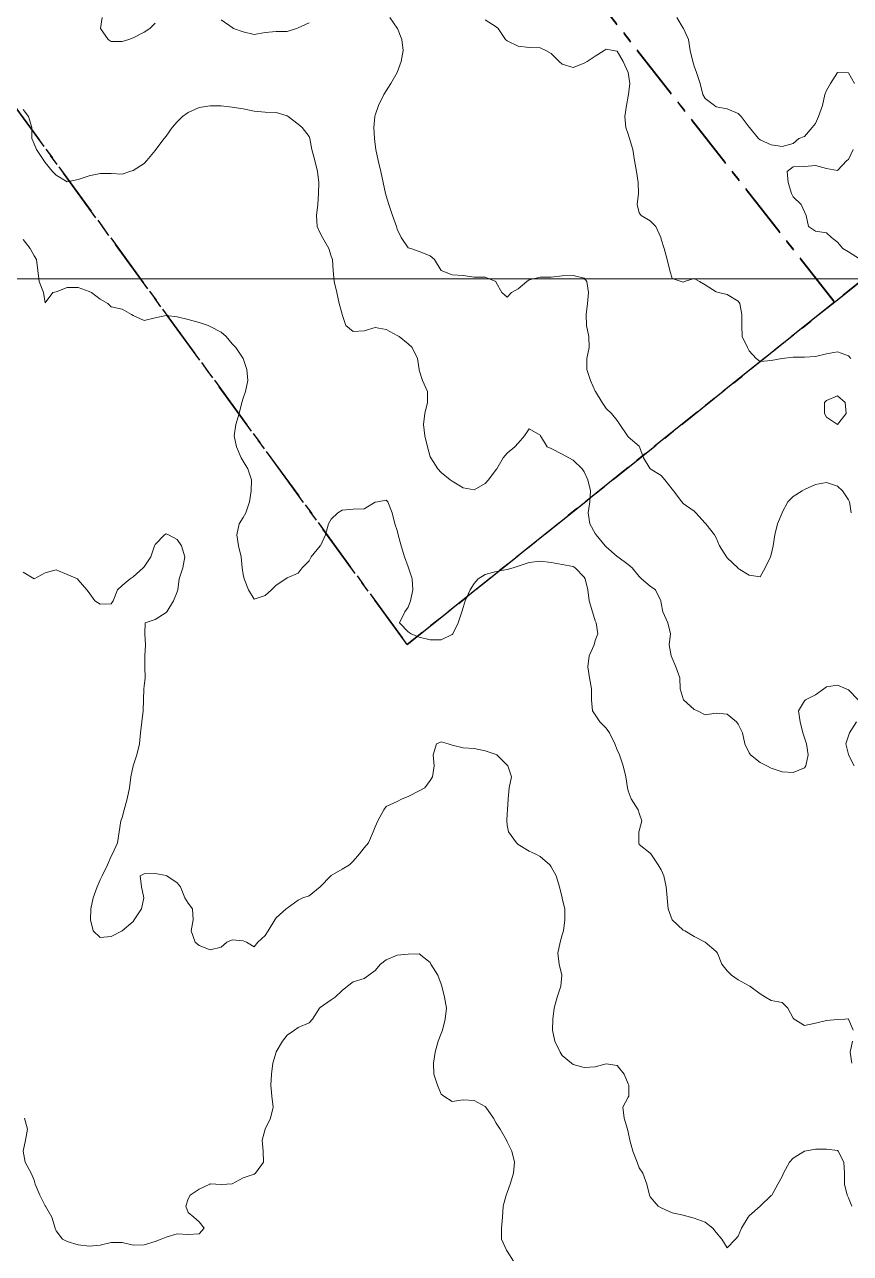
# Model space of a CAD drawing. Header units: centimetres. Extents: x 0 to 642158, y -847 to 649707.
# Drawn here: x 616998.3 to 617035.8, y 620243.1 to 620298.9 of the extents above; entities that cross this region are included whole.
import ezdxf

# ---------------------------------------------------------------- set-up
doc = ezdxf.new("R2010")
doc.units = ezdxf.units.CM
doc.header["$MEASUREMENT"] = 0
doc.linetypes.add('CENTERX2', pattern=[4, 2.5, -0.5, 0.5, -0.5])
doc.layers.add('MEV_grille', color=254, linetype='Continuous', lineweight=9)
doc.layers.add('WAL_topographie 0.5', color=253, linetype='Continuous', lineweight=20)
doc.layers.add('SPW_parcellaire cadastral', color=7, linetype='CENTERX2', lineweight=25, true_color=0xff0542)

# ---------------------------------------------------------------- blocks, each defined once
blk = doc.blocks.new('*U114')
at = {"layer": 'MEV_grille', "transparency": 33554687}
blk.add_lwpolyline([(-1338.461, 0), (1338.461, 0)], dxfattribs=at)
blk = doc.blocks.new('*U115')
at = {"layer": 'MEV_grille', "color": 0, "linetype": 'ByBlock', "lineweight": -2, "transparency": 16777216}
blk.add_blockref('*U114', (0, -2100), dxfattribs=at)

msp = doc.modelspace()

# ---------------------------------------------------------------- linework, layer by layer
at = {"layer": 'SPW_parcellaire cadastral'}
for points in [[(617146.257, 620375.609), (617171.917, 620342.183), (617234.747, 620260.301), (617106.707, 620158.882), (617115.103, 620149.589), (617064.759, 620106.478), (617053.863, 620117.239), (616968.009, 620182.814), (616937.386, 620218.037), (616956.282, 620268.99), (616938.408, 620293.768), (616934.252, 620317.224), (616964.517, 620340.941), (617015.701, 620270.757), (617035.118, 620286.317), (617053.068, 620300.715), (617070.714, 620314.879), (617111.129, 620347.351), (617146.257, 620375.609)], [(617053.068, 620300.715), (617035.118, 620286.317), (616981.735, 620354.446), (616997.565, 620366.866), (617053.068, 620300.715)], [(616964.517, 620340.941), (616981.735, 620354.446), (617035.118, 620286.317), (617015.701, 620270.757), (616964.517, 620340.941)]]:
    msp.add_lwpolyline(points, dxfattribs=at)
at = {"layer": 'WAL_topographie 0.5'}
for points in [[(617001.836, 620299.25), (617001.764, 620298.75), (617002.108, 620298.25), (617002.25, 620298.162), (617002.75, 620298.15), (617003.053, 620298.25), (617003.25, 620298.318), (617003.75, 620298.577), (617004, 620298.75), (617004.25, 620298.981)], [(617007.25, 620299.146), (617007.75, 620298.788), (617007.806, 620298.75), (617008.25, 620298.593), (617008.75, 620298.472), (617009.25, 620298.557), (617009.75, 620298.607), (617010.25, 620298.614), (617010.675, 620298.75), (617010.75, 620298.771), (617011.25, 620299)], [(617014.918, 620299.25), (617015.25, 620298.763), (617015.256, 620298.75), (617015.463, 620298.25), (617015.524, 620297.75), (617015.427, 620297.25), (617015.253, 620296.75), (617015.25, 620296.744), (617014.957, 620296.25), (617014.75, 620295.915), (617014.634, 620295.75), (617014.395, 620295.25), (617014.25, 620294.803), (617014.23, 620294.75), (617014.182, 620294.25), (617014.22, 620293.75), (617014.25, 620293.477), (617014.274, 620293.25), (617014.38, 620292.75), (617014.509, 620292.25), (617014.604, 620291.75), (617014.714, 620291.25), (617014.75, 620291.144), (617014.873, 620290.75), (617015.038, 620290.25), (617015.211, 620289.75), (617015.25, 620289.634), (617015.432, 620289.25), (617015.75, 620288.787), (617015.87, 620288.75), (617016.25, 620288.616), (617016.75, 620288.422), (617016.945, 620288.25), (617017.25, 620287.75), (617017.25, 620287.75), (617017.75, 620287.56), (617018.25, 620287.523), (617018.75, 620287.443), (617019.25, 620287.445), (617019.726, 620287.25), (617019.75, 620287.213), (617020.01, 620286.75), (617020.25, 620286.541), (617020.445, 620286.75), (617020.75, 620286.921), (617021.133, 620287.25), (617021.25, 620287.332), (617021.75, 620287.448), (617022.25, 620287.457), (617022.75, 620287.516), (617023.25, 620287.521), (617023.75, 620287.406), (617023.861, 620287.25), (617023.943, 620286.75), (617023.899, 620286.25), (617023.836, 620285.75), (617023.858, 620285.25), (617023.953, 620284.75), (617023.965, 620284.25), (617023.873, 620283.75), (617023.864, 620283.25), (617024.034, 620282.75), (617024.25, 620282.275), (617024.263, 620282.25), (617024.568, 620281.75), (617024.75, 620281.487), (617024.983, 620281.25), (617025.25, 620280.936), (617025.37, 620280.75), (617025.708, 620280.25), (617025.75, 620280.201), (617026.25, 620279.767), (617026.266, 620279.75), (617026.444, 620279.25), (617026.738, 620278.75), (617026.75, 620278.742), (617027.25, 620278.435), (617027.404, 620278.25), (617027.75, 620277.814), (617027.81, 620277.75), (617028.178, 620277.25), (617028.25, 620277.174), (617028.75, 620276.819), (617028.825, 620276.75), (617029.25, 620276.281), (617029.273, 620276.25), (617029.665, 620275.75), (617029.75, 620275.611), (617029.888, 620275.25), (617030.208, 620274.75), (617030.25, 620274.703), (617030.722, 620274.25), (617030.75, 620274.219), (617031.25, 620273.919), (617031.75, 620273.838), (617031.964, 620274.25), (617032.212, 620274.75), (617032.25, 620274.85), (617032.337, 620275.25), (617032.403, 620275.75), (617032.526, 620276.25), (617032.743, 620276.75), (617032.75, 620276.765), (617033.006, 620277.25), (617033.25, 620277.49), (617033.654, 620277.75), (617033.75, 620277.806), (617034.25, 620278.027), (617034.75, 620278.121), (617035.25, 620277.962), (617035.483, 620277.75), (617035.75, 620277.341), (617035.797, 620277.25), (617035.877, 620276.75)], [(617019.25, 620299.142), (617019.75, 620298.826), (617019.832, 620298.75), (617020.177, 620298.25), (617020.25, 620298.191), (617020.75, 620297.944), (617021.25, 620297.877), (617021.75, 620297.871), (617022, 620297.75), (617022.25, 620297.607), (617022.614, 620297.25), (617022.75, 620297.118), (617023.25, 620296.98), (617023.75, 620297.174), (617023.878, 620297.25), (617024.25, 620297.488), (617024.66, 620297.75), (617024.75, 620297.802), (617025.068, 620297.75), (617025.25, 620297.714), (617025.518, 620297.25), (617025.75, 620296.75), (617025.75, 620296.75), (617025.823, 620296.25), (617025.764, 620295.75), (617025.75, 620295.667), (617025.668, 620295.25), (617025.592, 620294.75), (617025.643, 620294.25), (617025.75, 620293.943), (617025.809, 620293.75), (617025.95, 620293.25), (617026.038, 620292.75), (617026.117, 620292.25), (617026.198, 620291.75), (617026.215, 620291.25), (617026.156, 620290.75), (617026.25, 620290.369), (617026.341, 620290.25), (617026.75, 620290.013), (617026.995, 620289.75), (617027.229, 620289.25), (617027.25, 620289.171), (617027.379, 620288.75), (617027.511, 620288.25), (617027.631, 620287.75), (617027.75, 620287.386), (617028.159, 620287.25), (617028.25, 620287.229), (617028.309, 620287.25), (617028.75, 620287.386), (617028.992, 620287.25), (617029.25, 620287.099), (617029.75, 620286.777), (617029.855, 620286.75), (617030.25, 620286.656), (617030.75, 620286.355), (617030.812, 620286.25), (617030.915, 620285.75), (617030.906, 620285.25), (617030.93, 620284.75), (617031.161, 620284.25), (617031.25, 620284.109), (617031.561, 620283.75), (617031.75, 620283.623), (617032.25, 620283.659), (617032.725, 620283.75), (617032.75, 620283.755), (617033.25, 620283.822), (617033.75, 620283.815), (617034.25, 620283.849), (617034.75, 620283.969), (617035.25, 620284.056), (617035.75, 620283.875), (617035.865, 620283.75)], [(617027.956, 620299.25), (617028.25, 620298.762), (617028.259, 620298.75), (617028.489, 620298.25), (617028.568, 620297.75), (617028.679, 620297.25), (617028.75, 620297.031), (617028.844, 620296.75), (617029.017, 620296.25), (617029.135, 620295.75), (617029.25, 620295.567), (617029.672, 620295.25), (617029.75, 620295.181), (617030.25, 620295.09), (617030.75, 620294.884), (617030.877, 620294.75), (617031.25, 620294.261), (617031.258, 620294.25), (617031.665, 620293.75), (617031.75, 620293.686), (617032.25, 620293.458), (617032.75, 620293.391), (617033.25, 620293.529), (617033.5, 620293.75), (617033.75, 620293.836), (617034.1, 620294.25), (617034.25, 620294.424), (617034.391, 620294.75), (617034.573, 620295.25), (617034.681, 620295.75), (617034.75, 620295.931), (617034.936, 620296.25), (617035.25, 620296.75), (617035.25, 620296.75), (617035.25, 620296.75), (617035.75, 620296.727), (617036.031, 620296.25)], [(616998.25, 620295.07), (616998.485, 620294.75), (616998.637, 620294.25), (616998.639, 620293.75), (616998.75, 620293.507), (616998.854, 620293.25), (616999.191, 620292.75), (616999.25, 620292.663), (616999.589, 620292.25), (616999.75, 620292.081), (617000.25, 620291.787), (617000.75, 620291.88), (617001.25, 620292.06), (617001.75, 620292.165), (617002.25, 620292.157), (617002.75, 620292.132), (617003.09, 620292.25), (617003.25, 620292.292), (617003.75, 620292.618), (617003.869, 620292.75), (617004.25, 620293.21), (617004.279, 620293.25), (617004.665, 620293.75), (617004.75, 620293.857), (617005.017, 620294.25), (617005.25, 620294.508), (617005.496, 620294.75), (617005.75, 620294.927), (617006.25, 620295.152), (617006.75, 620295.239), (617007.25, 620295.229), (617007.75, 620295.173), (617008.25, 620295.09), (617008.75, 620294.994), (617009.25, 620294.943), (617009.75, 620294.931), (617010.25, 620294.775), (617010.29, 620294.75), (617010.75, 620294.396), (617010.929, 620294.25), (617011.25, 620293.844), (617011.28, 620293.75), (617011.375, 620293.25), (617011.501, 620292.75), (617011.632, 620292.25), (617011.689, 620291.75), (617011.676, 620291.25), (617011.642, 620290.75), (617011.586, 620290.25), (617011.617, 620289.75), (617011.75, 620289.445), (617011.856, 620289.25), (617012.148, 620288.75), (617012.25, 620288.408), (617012.309, 620288.25), (617012.341, 620287.75), (617012.381, 620287.25), (617012.498, 620286.75), (617012.617, 620286.25), (617012.75, 620285.764), (617012.754, 620285.75), (617012.908, 620285.25), (617013.25, 620284.976), (617013.75, 620285.017), (617014.25, 620285.157), (617014.75, 620285.079), (617015.25, 620284.805), (617015.33, 620284.75), (617015.75, 620284.429), (617015.927, 620284.25), (617016.168, 620283.75), (617016.241, 620283.25), (617016.25, 620283.218), (617016.404, 620282.75), (617016.618, 620282.25), (617016.621, 620281.75), (617016.497, 620281.25), (617016.446, 620280.75), (617016.506, 620280.25), (617016.625, 620279.75), (617016.75, 620279.292), (617016.774, 620279.25), (617017.087, 620278.75), (617017.25, 620278.576), (617017.655, 620278.25), (617017.75, 620278.187), (617018.25, 620277.888), (617018.75, 620277.791), (617019.25, 620278.077), (617019.403, 620278.25), (617019.75, 620278.717), (617019.769, 620278.75), (617020.065, 620279.25), (617020.25, 620279.448), (617020.587, 620279.75), (617020.75, 620279.917), (617021.029, 620280.25), (617021.25, 620280.564), (617021.75, 620280.27), (617021.758, 620280.25), (617022.068, 620279.75), (617022.25, 620279.661), (617022.75, 620279.411), (617023.054, 620279.25), (617023.25, 620279.144), (617023.659, 620278.75), (617023.75, 620278.61), (617023.906, 620278.25), (617024.025, 620277.75), (617024.009, 620277.25), (617023.925, 620276.75), (617024.002, 620276.25), (617024.25, 620275.806), (617024.286, 620275.75), (617024.696, 620275.25), (617024.75, 620275.196), (617025.25, 620274.763), (617025.273, 620274.75), (617025.75, 620274.403), (617025.923, 620274.25), (617026.25, 620273.858), (617026.351, 620273.75), (617026.75, 620273.41), (617026.986, 620273.25), (617027.225, 620272.75), (617027.25, 620272.641), (617027.316, 620272.25), (617027.553, 620271.75), (617027.666, 620271.25), (617027.606, 620270.75), (617027.704, 620270.25), (617027.75, 620270.136), (617027.913, 620269.75), (617028.094, 620269.25), (617028.111, 620268.75), (617028.25, 620268.292), (617028.264, 620268.25), (617028.75, 620267.812), (617028.893, 620267.75), (617029.25, 620267.576), (617029.75, 620267.64), (617030.25, 620267.6), (617030.672, 620267.25), (617030.75, 620267.143), (617030.935, 620266.75), (617031.044, 620266.25), (617031.25, 620265.838), (617031.298, 620265.75), (617031.75, 620265.404), (617032.048, 620265.25), (617032.25, 620265.146), (617032.75, 620264.987), (617033.25, 620264.945), (617033.75, 620265.157), (617033.819, 620265.25), (617033.926, 620265.75), (617033.841, 620266.25), (617033.75, 620266.531), (617033.68, 620266.75), (617033.568, 620267.25), (617033.488, 620267.75), (617033.75, 620268.207), (617033.797, 620268.25), (617034.25, 620268.476), (617034.63, 620268.75), (617034.75, 620268.837), (617035.25, 620268.92), (617035.655, 620268.75), (617035.75, 620268.709), (617036.203, 620268.25)], [(617035.974, 620293.25), (617035.75, 620292.797), (617035.683, 620292.75), (617035.25, 620292.292), (617034.75, 620292.391), (617034.25, 620292.529), (617033.75, 620292.476), (617033.25, 620292.458), (617032.972, 620292.25), (617033.019, 620291.75), (617033.172, 620291.25), (617033.25, 620291.099), (617033.599, 620290.75), (617033.75, 620290.425), (617033.835, 620290.25), (617033.946, 620289.75), (617034.25, 620289.538), (617034.75, 620289.46), (617034.982, 620289.25), (617035.25, 620289.033), (617035.507, 620288.75), (617035.75, 620288.597), (617036.25, 620288.289)], [(616998.25, 620289.163), (616998.561, 620288.75), (616998.75, 620288.422), (616998.854, 620288.25), (616998.919, 620287.75), (616998.983, 620287.25), (616999.174, 620286.75), (616999.25, 620286.288), (616999.603, 620286.75), (616999.75, 620286.784), (617000.25, 620286.981), (617000.75, 620286.98), (617001.25, 620286.802), (617001.359, 620286.75), (617001.75, 620286.455), (617002.091, 620286.25), (617002.25, 620286.101), (617002.75, 620286), (617003.175, 620285.75), (617003.25, 620285.709), (617003.75, 620285.478), (617004.25, 620285.61), (617004.75, 620285.712), (617005.25, 620285.65), (617005.75, 620285.522), (617006.25, 620285.391), (617006.659, 620285.25), (617006.75, 620285.212), (617007.25, 620284.951), (617007.479, 620284.75), (617007.75, 620284.417), (617007.912, 620284.25), (617008.25, 620283.75), (617008.25, 620283.75), (617008.409, 620283.25), (617008.454, 620282.75), (617008.355, 620282.25), (617008.25, 620281.961), (617008.192, 620281.75), (617008.064, 620281.25), (617007.909, 620280.75), (617007.846, 620280.25), (617007.939, 620279.75), (617008.15, 620279.25), (617008.25, 620279.091), (617008.462, 620278.75), (617008.631, 620278.25), (617008.604, 620277.75), (617008.537, 620277.25), (617008.367, 620276.75), (617008.25, 620276.533), (617008.071, 620276.25), (617007.965, 620275.75), (617008.034, 620275.25), (617008.151, 620274.75), (617008.209, 620274.25), (617008.25, 620273.945), (617008.294, 620273.75), (617008.497, 620273.25), (617008.75, 620272.828), (617009.25, 620272.983), (617009.53, 620273.25), (617009.75, 620273.464), (617010.194, 620273.75), (617010.25, 620273.798), (617010.75, 620274.011), (617010.933, 620274.25), (617011.25, 620274.567), (617011.336, 620274.75), (617011.75, 620275.241), (617011.757, 620275.25), (617011.987, 620275.75), (617012.122, 620276.25), (617012.25, 620276.45), (617012.545, 620276.75), (617012.75, 620276.869), (617013.25, 620276.906), (617013.75, 620276.925), (617014.25, 620277.226), (617014.35, 620277.25), (617014.75, 620277.323), (617014.815, 620277.25), (617015.019, 620276.75), (617015.143, 620276.25), (617015.25, 620275.937), (617015.292, 620275.75), (617015.429, 620275.25), (617015.581, 620274.75), (617015.75, 620274.285), (617015.761, 620274.25), (617015.924, 620273.75), (617015.965, 620273.25), (617015.859, 620272.75), (617015.75, 620272.458), (617015.589, 620272.25), (617015.345, 620271.75), (617015.75, 620271.345), (617015.888, 620271.25), (617016.25, 620271.104), (617016.75, 620270.977), (617017.25, 620270.97), (617017.75, 620271.221), (617017.771, 620271.25), (617018.013, 620271.75), (617018.179, 620272.25), (617018.25, 620272.446), (617018.344, 620272.75), (617018.57, 620273.25), (617018.75, 620273.538), (617018.933, 620273.75), (617019.25, 620273.949), (617019.75, 620274.082), (617020.25, 620274.169), (617020.523, 620274.25), (617020.75, 620274.323), (617021.25, 620274.487), (617021.75, 620274.546), (617022.25, 620274.486), (617022.75, 620274.404), (617023.25, 620274.302), (617023.333, 620274.25), (617023.75, 620273.824), (617023.795, 620273.75), (617023.91, 620273.25), (617023.977, 620272.75), (617024.128, 620272.25), (617024.25, 620271.844), (617024.29, 620271.75), (617024.362, 620271.25), (617024.25, 620270.953), (617024.196, 620270.75), (617023.978, 620270.25), (617023.911, 620269.75), (617023.985, 620269.25), (617024.078, 620268.75), (617024.071, 620268.25), (617024.123, 620267.75), (617024.25, 620267.572), (617024.464, 620267.25), (617024.75, 620266.958), (617024.897, 620266.75), (617025.145, 620266.25), (617025.25, 620265.985), (617025.346, 620265.75), (617025.522, 620265.25), (617025.633, 620264.75), (617025.716, 620264.25), (617025.75, 620264.118), (617025.886, 620263.75), (617026.201, 620263.25), (617026.25, 620263.098), (617026.366, 620262.75), (617026.25, 620262.306), (617026.235, 620262.25), (617026.223, 620261.75), (617026.25, 620261.683), (617026.75, 620261.284), (617026.774, 620261.25), (617027.112, 620260.75), (617027.25, 620260.522), (617027.369, 620260.25), (617027.47, 620259.75), (617027.515, 620259.25), (617027.569, 620258.75), (617027.75, 620258.25), (617027.75, 620258.25), (617028.25, 620257.787), (617028.326, 620257.75), (617028.75, 620257.5), (617029.25, 620257.25), (617029.25, 620257.25), (617029.75, 620256.826), (617029.802, 620256.75), (617030, 620256.25), (617030.25, 620255.939), (617030.437, 620255.75), (617030.75, 620255.538), (617031.25, 620255.26), (617031.274, 620255.25), (617031.75, 620254.893), (617031.992, 620254.75), (617032.25, 620254.595), (617032.75, 620254.496), (617033.005, 620254.25), (617033.25, 620253.785), (617033.285, 620253.75), (617033.75, 620253.463), (617034.25, 620253.564), (617034.75, 620253.69), (617035.25, 620253.73), (617035.583, 620253.75), (617035.75, 620253.76), (617035.763, 620253.75), (617035.973, 620253.25)], [(617035.646, 620281.25), (617035.25, 620280.756), (617034.75, 620281.097), (617034.668, 620281.25), (617034.668, 620281.75), (617034.75, 620281.848), (617035.25, 620282.056), (617035.609, 620281.75), (617035.646, 620281.25)], [(616998.25, 620274.05), (616998.75, 620273.75), (616999.25, 620274.016), (616999.75, 620274.156), (617000.25, 620273.945), (617000.712, 620273.75), (617000.75, 620273.7), (617001.147, 620273.25), (617001.25, 620273.104), (617001.507, 620272.75), (617001.75, 620272.596), (617002.25, 620272.61), (617002.337, 620272.75), (617002.531, 620273.25), (617002.75, 620273.437), (617003.107, 620273.75), (617003.25, 620273.831), (617003.706, 620274.25), (617003.75, 620274.292), (617004.051, 620274.75), (617004.221, 620275.25), (617004.25, 620275.307), (617004.672, 620275.75), (617004.75, 620275.787), (617004.852, 620275.75), (617005.25, 620275.531), (617005.439, 620275.25), (617005.596, 620274.75), (617005.508, 620274.25), (617005.342, 620273.75), (617005.276, 620273.25), (617005.25, 620273.154), (617005.089, 620272.75), (617004.773, 620272.25), (617004.75, 620272.218), (617004.25, 620271.907), (617003.792, 620271.75), (617003.783, 620271.25), (617003.812, 620270.75), (617003.772, 620270.25), (617003.776, 620269.75), (617003.789, 620269.25), (617003.75, 620268.875), (617003.738, 620268.75), (617003.715, 620268.25), (617003.708, 620267.75), (617003.641, 620267.25), (617003.588, 620266.75), (617003.538, 620266.25), (617003.415, 620265.75), (617003.25, 620265.25), (617003.25, 620265.25), (617003.149, 620264.75), (617003.076, 620264.25), (617002.98, 620263.75), (617002.847, 620263.25), (617002.75, 620262.913), (617002.692, 620262.75), (617002.613, 620262.25), (617002.537, 620261.75), (617002.304, 620261.25), (617002.25, 620261.152), (617002.078, 620260.75), (617001.847, 620260.25), (617001.75, 620260.069), (617001.615, 620259.75), (617001.432, 620259.25), (617001.326, 620258.75), (617001.316, 620258.25), (617001.425, 620257.75), (617001.75, 620257.448), (617002.25, 620257.504), (617002.75, 620257.75), (617002.75, 620257.75), (617003.25, 620258.182), (617003.301, 620258.25), (617003.634, 620258.75), (617003.731, 620259.25), (617003.629, 620259.75), (617003.573, 620260.25), (617003.75, 620260.343), (617004.25, 620260.357), (617004.75, 620260.264), (617004.781, 620260.25), (617005.25, 620259.937), (617005.395, 620259.75), (617005.601, 620259.25), (617005.75, 620259.007), (617005.946, 620258.75), (617005.981, 620258.25), (617005.879, 620257.75), (617006.059, 620257.25), (617006.25, 620257.095), (617006.75, 620256.891), (617007.25, 620257.011), (617007.5, 620257.25), (617007.75, 620257.354), (617008.25, 620257.306), (617008.404, 620257.25), (617008.75, 620257.025), (617008.917, 620257.25), (617009.25, 620257.54), (617009.385, 620257.75), (617009.683, 620258.25), (617009.75, 620258.341), (617010.2, 620258.75), (617010.25, 620258.786), (617010.75, 620259.152), (617010.964, 620259.25), (617011.25, 620259.352), (617011.74, 620259.75), (617011.75, 620259.756), (617012.225, 620260.25), (617012.25, 620260.274), (617012.75, 620260.561), (617013.08, 620260.75), (617013.25, 620260.926), (617013.532, 620261.25), (617013.75, 620261.526), (617013.94, 620261.75), (617014.162, 620262.25), (617014.25, 620262.482), (617014.365, 620262.75), (617014.633, 620263.25), (617014.75, 620263.409), (617015.25, 620263.627), (617015.481, 620263.75), (617015.75, 620263.864), (617016.25, 620264.116), (617016.5, 620264.25), (617016.75, 620264.592), (617016.852, 620264.75), (617016.935, 620265.25), (617016.881, 620265.75), (617017.031, 620266.25), (617017.25, 620266.342), (617017.568, 620266.25), (617017.75, 620266.194), (617018.25, 620266.073), (617018.75, 620266.037), (617019.25, 620265.94), (617019.75, 620265.769), (617019.775, 620265.75), (617020.25, 620265.281), (617020.275, 620265.25), (617020.441, 620264.75), (617020.343, 620264.25), (617020.296, 620263.75), (617020.267, 620263.25), (617020.25, 620263.072), (617020.223, 620262.75), (617020.25, 620262.562), (617020.305, 620262.25), (617020.675, 620261.75), (617020.75, 620261.678), (617021.25, 620261.372), (617021.511, 620261.25), (617021.75, 620261.13), (617022.191, 620260.75), (617022.25, 620260.666), (617022.477, 620260.25), (617022.625, 620259.75), (617022.747, 620259.25), (617022.75, 620259.225), (617022.86, 620258.75), (617022.866, 620258.25), (617022.807, 620257.75), (617022.75, 620257.583), (617022.649, 620257.25), (617022.549, 620256.75), (617022.606, 620256.25), (617022.73, 620255.75), (617022.683, 620255.25), (617022.516, 620254.75), (617022.388, 620254.25), (617022.324, 620253.75), (617022.312, 620253.25), (617022.405, 620252.75), (617022.651, 620252.25), (617022.75, 620252.089), (617023.162, 620251.75), (617023.25, 620251.691), (617023.75, 620251.548), (617024.25, 620251.574), (617024.75, 620251.716), (617025.25, 620251.635), (617025.563, 620251.25), (617025.75, 620250.813), (617025.771, 620250.75), (617025.767, 620250.25), (617025.75, 620250.202), (617025.495, 620249.75), (617025.559, 620249.25), (617025.716, 620248.75), (617025.75, 620248.607), (617025.824, 620248.25), (617025.952, 620247.75), (617026.158, 620247.25), (617026.25, 620246.994), (617026.411, 620246.75), (617026.587, 620246.25), (617026.707, 620245.75), (617026.75, 620245.667), (617027.107, 620245.25), (617027.25, 620245.175), (617027.75, 620244.954), (617028.25, 620244.845), (617028.571, 620244.75), (617028.75, 620244.703), (617029.25, 620244.52), (617029.593, 620244.25), (617029.75, 620244.049), (617029.995, 620243.75), (617030.25, 620243.363), (617030.625, 620243.75), (617030.75, 620243.895), (617030.899, 620244.25), (617031.198, 620244.75), (617031.25, 620244.816), (617031.75, 620245.25), (617031.75, 620245.25), (617032.25, 620245.729), (617032.269, 620245.75), (617032.548, 620246.25), (617032.75, 620246.604), (617032.798, 620246.75), (617033.077, 620247.25), (617033.25, 620247.432), (617033.75, 620247.747), (617033.772, 620247.75), (617034.25, 620247.834), (617034.75, 620247.833), (617035.25, 620247.775), (617035.284, 620247.75), (617035.552, 620247.25), (617035.57, 620246.75), (617035.573, 620246.25), (617035.702, 620245.75), (617035.75, 620245.633), (617035.906, 620245.25)], [(617036.115, 620267.25), (617035.798, 620266.75), (617035.75, 620266.616), (617035.63, 620266.25), (617035.75, 620265.766), (617035.754, 620265.75), (617036.014, 620265.25)], [(616998.307, 620249.25), (616998.443, 620248.75), (616998.362, 620248.25), (616998.257, 620247.75), (616998.348, 620247.25), (616998.617, 620246.75), (616998.75, 620246.427), (616998.801, 620246.25), (616999.004, 620245.75), (616999.25, 620245.265), (616999.26, 620245.25), (616999.551, 620244.75), (616999.701, 620244.25), (616999.75, 620244.136), (617000.031, 620243.75), (617000.25, 620243.642), (617000.75, 620243.49), (617001.25, 620243.432), (617001.75, 620243.48), (617002.25, 620243.602), (617002.75, 620243.606), (617003.25, 620243.479), (617003.75, 620243.492), (617004.25, 620243.646), (617004.519, 620243.75), (617004.75, 620243.838), (617005.25, 620243.995), (617005.75, 620243.956), (617006.25, 620244), (617006.472, 620244.25), (617006.25, 620244.544), (617006, 620244.75), (617005.75, 620244.962), (617005.642, 620245.25), (617005.75, 620245.578), (617005.841, 620245.75), (617006.25, 620246.024), (617006.737, 620246.25), (617006.75, 620246.258), (617007, 620246.25), (617007.25, 620246.235), (617007.5, 620246.25), (617007.75, 620246.272), (617008.25, 620246.54), (617008.75, 620246.703), (617008.812, 620246.75), (617009.179, 620247.25), (617009.155, 620247.75), (617009.116, 620248.25), (617009.25, 620248.75), (617009.25, 620248.75), (617009.492, 620249.25), (617009.614, 620249.75), (617009.547, 620250.25), (617009.502, 620250.75), (617009.538, 620251.25), (617009.6, 620251.75), (617009.745, 620252.25), (617009.75, 620252.261), (617010.034, 620252.75), (617010.25, 620253.015), (617010.58, 620253.25), (617010.75, 620253.363), (617011.25, 620253.583), (617011.395, 620253.75), (617011.723, 620254.25), (617011.75, 620254.276), (617012.25, 620254.627), (617012.435, 620254.75), (617012.75, 620255.04), (617012.994, 620255.25), (617013.25, 620255.443), (617013.75, 620255.595), (617013.959, 620255.75), (617014.25, 620255.962), (617014.489, 620256.25), (617014.75, 620256.447), (617015.25, 620256.647), (617015.75, 620256.694), (617016.25, 620256.711), (617016.75, 620256.314), (617016.775, 620256.25), (617017.091, 620255.75), (617017.25, 620255.333), (617017.275, 620255.25), (617017.4, 620254.75), (617017.493, 620254.25), (617017.431, 620253.75), (617017.302, 620253.25), (617017.25, 620253.094), (617017.114, 620252.75), (617016.966, 620252.25), (617016.893, 620251.75), (617016.917, 620251.25), (617017.075, 620250.75), (617017.25, 620250.345), (617017.371, 620250.25), (617017.75, 620250.005), (617018.25, 620250.076), (617018.75, 620250.048), (617019.25, 620249.776), (617019.275, 620249.75), (617019.621, 620249.25), (617019.75, 620249.024), (617019.923, 620248.75), (617020.209, 620248.25), (617020.25, 620248.179), (617020.455, 620247.75), (617020.576, 620247.25), (617020.533, 620246.75), (617020.389, 620246.25), (617020.25, 620245.866), (617020.196, 620245.75), (617020.061, 620245.25), (617020.031, 620244.75), (617019.986, 620244.25), (617019.989, 620243.75), (617020.217, 620243.25), (617020.25, 620243.2), (617020.537, 620242.75)], [(617035.938, 620252.75), (617035.838, 620252.25), (617035.907, 620251.75)]]:
    msp.add_lwpolyline(points, dxfattribs=at)

# ---------------------------------------------------------------- block references
at = {"layer": 'MEV_grille', "transparency": 33554687}
msp.add_blockref('*U115', (616669.481, 622387.381), dxfattribs=at)

doc.saveas('drawing.dxf')
